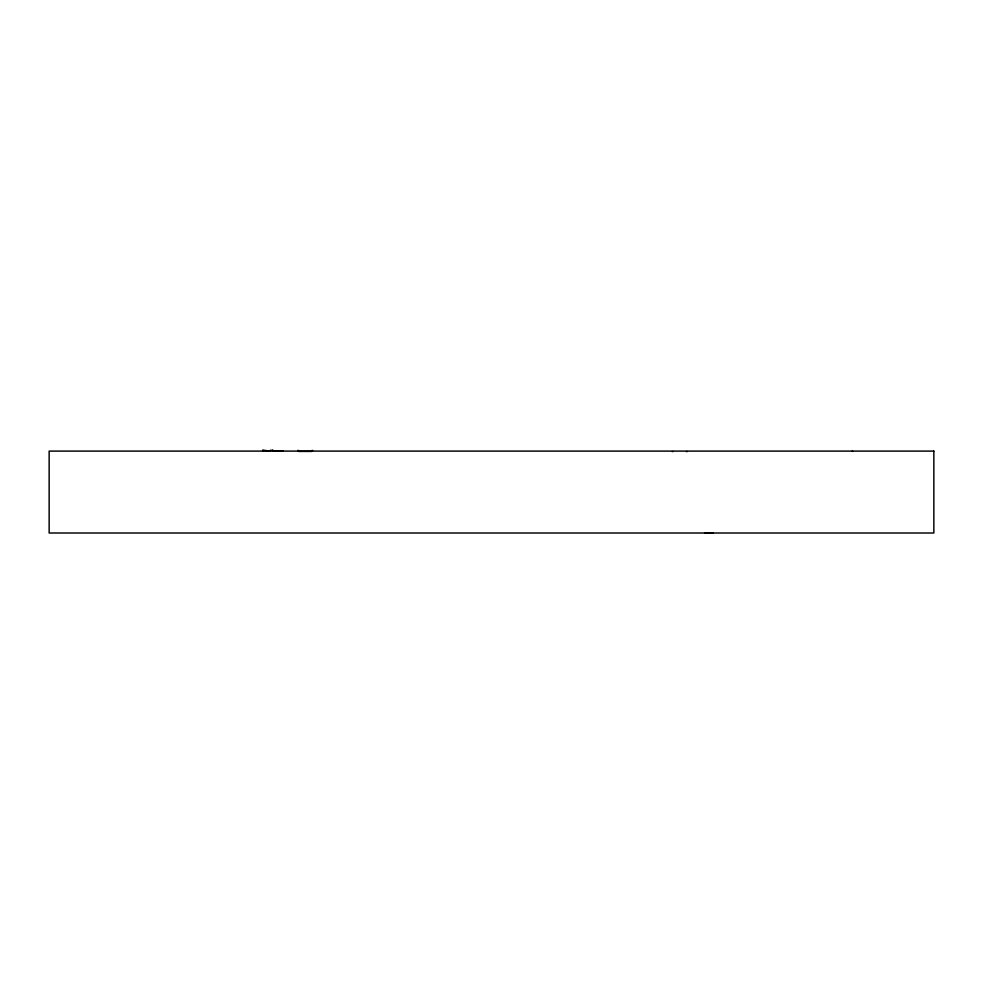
<?xml version="1.0" encoding="UTF-8"?>
<svg xmlns="http://www.w3.org/2000/svg" width="983" height="983" viewBox="0 0 983 983"><rect width="100%" height="100%" fill="white"/><g stroke="black" fill="none" stroke-linecap="round" stroke-linejoin="round"><path stroke-width="1.47" d="M270.3 450.706L270.657 450.116L270.3 451.099L262.633 450.116L263.125 450.706M272.107 449.993L272.832 449.993M297.665 450.46L298.574 450.46M311.967 450.46L312.643 450.46M851.978 451.344L852.691 451.344M298.574 451.43L311.967 451.43M672.421 451.566L673.097 451.566M686.49 451.566L687.4 451.566M704.614 532.872L713.031 532.872M283.374 451.099L272.832 451.099M933.85 451.099L49.15 451.099L49.15 533.007L933.85 533.007L933.85 451.099"/></g></svg>
